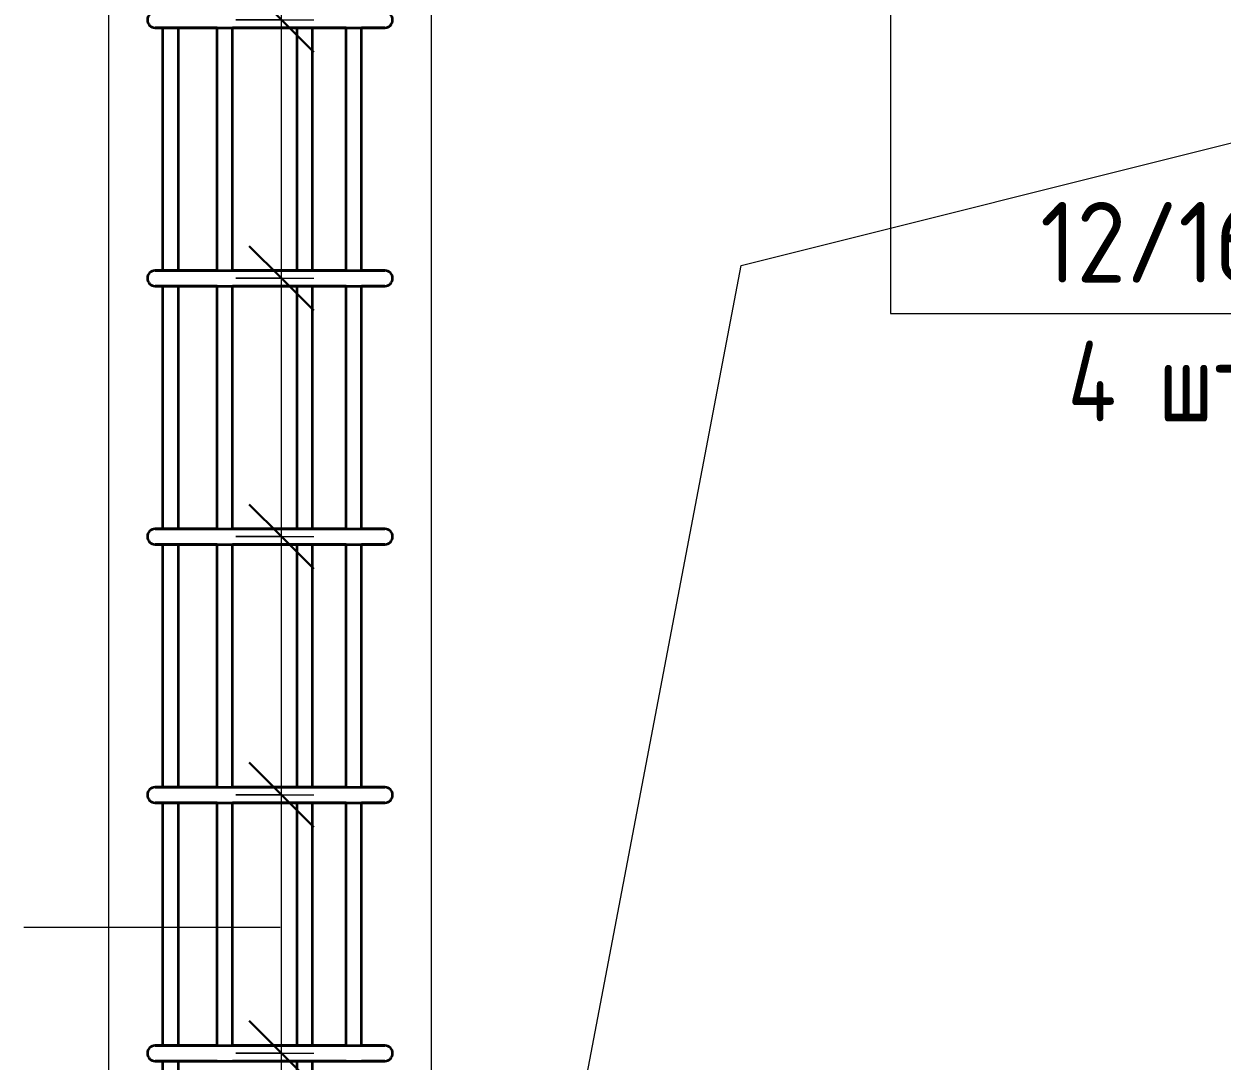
# Model space of a CAD drawing. Header units: millimetres. Extents: x -42469 to 17648, y -5898 to 81170.
# Drawn here: x 11741 to 12669, y 994 to 1797 of the extents above; entities that cross this region are included whole.
import ezdxf

# ---------------------------------------------------------------- set-up
doc = ezdxf.new("R2010")
doc.units = ezdxf.units.MM
for name, color, linetype, lineweight in [('AA_Dim', 7, 'Continuous', 9), ('AA_Dim-25', 7, 'Continuous', 9), ('AA_Vinoska', 7, 'Continuous', 9), ('AF_Okno', 7, 'Continuous', 18), ('AF_Stena_Опалубка', 253, 'Continuous', 18), ('KR_Armatura_Tonkie', 7, 'Continuous', 20)]:
    doc.layers.add(name, color=color, linetype=linetype, lineweight=lineweight)
doc.styles.add('ISOCPEUR_10', font='isocpeur.ttf', dxfattribs={"width": 0.9, "height": 62.5})
doc.styles.add('ISOCPEUR_11', font='isocpeur.ttf', dxfattribs={"width": 0.8, "height": 62.5})
doc.dimstyles.new('00_Точн_3_знака__прозр__3', dxfattribs={"dimscale": 304.8, "dimtxt": 62.248823, "dimasz": 0.139436, "dimexe": 0.123031, "dimexo": 0.082021, "dimgap": 0.008202, "dimtad": 1, "dimdec": 3, "dimrnd": 0.001, "dimdsep": 46, "dimtxsty": 'ISOCPEUR_10', "dimblk1": 'OBLIQUE', "dimblk2": 'OBLIQUE', "dimsah": 1, "dimcen": 0.09, "dimdle": 0.123031, "dimazin": 0, "dimtfac": 1, "dimtdec": 4, "dimtix": 1, "dimtmove": 1, "dimatfit": 3, "dimfxl": 1, "dimtvp": 1, "dimtolj": 1, "dimtzin": 0, "dimlwd": 18, "dimlwe": 18, "dimarcsym": 2})
doc.dimstyles.new('10_Раскладка_арматуры_с_засечками', dxfattribs={"dimscale": 304.8, "dimtxt": 0.18, "dimasz": 0.164042, "dimexe": 0.082021, "dimexo": 0, "dimgap": 0, "dimtad": 1, "dimdec": 3, "dimrnd": 0.001, "dimdsep": 46, "dimtxsty": 'ISOCPEUR_11', "dimblk1": 'OBLIQUE', "dimblk2": 'OBLIQUE', "dimsah": 1, "dimcen": 0.09, "dimdle": 0.082021, "dimazin": 0, "dimtfac": 1, "dimtdec": 4, "dimtix": 1, "dimtmove": 0, "dimatfit": 3, "dimfxl": 1, "dimtvp": 1, "dimtolj": 1, "dimtzin": 0, "dimlwd": 18, "dimlwe": 18, "dimarcsym": 2})

# ---------------------------------------------------------------- blocks, each defined once
blk = doc.blocks.new('231_Отверстие прямоугольное в стене _Окно_Стена_ - Отверстие прямоугольное с обрамлением-4131200-Схема обрамления отверстия в стене 1200х1500')
at = {"layer": 'AF_Okno', "lineweight": 9}
for p, q in [((77539.956293, 1610), (78499.956293, 1850)), ((77299.956293, 350), (77539.956293, 1610))]:
    blk.add_line(p, q, dxfattribs=at)
blk = doc.blocks.new('231_Отверстие прямоугольное в стене _Окно_Стена_ - Отверстие прямоугольное с обрамлением-V38-Схема обрамления отверстия в стене 1200х1500')
at = {"layer": 'AF_Okno', "lineweight": 9}
for p, q in [((77539.956293, 1610), (78499.956293, 1850)), ((77299.956293, 350), (77539.956293, 1610))]:
    blk.add_line(p, q, dxfattribs=at)
blk = doc.blocks.new('DIMBLOCK129-Схема обрамления отверстия в стене 1200х1500')
at = {"layer": 'AA_Dim-25', "lineweight": 30}
for p, q in [((11632.08, 1900), (11610.83, 1921.25)), ((11632.08, 1900), (11653.33, 1878.75)), ((11632.08, 1850), (11610.83, 1871.25)), ((11632.08, 1850), (11653.33, 1828.75))]:
    blk.add_line(p, q, dxfattribs=at)
at = {"layer": 'AA_Dim-25', "lineweight": 18}
for p, q in [((11811.38, 1900), (11594.58, 1900)), ((11632.08, 1812.5), (11632.08, 1900)), ((11632.08, 1900), (11811.38, 1900)), ((11632.08, 1861.91), (11632.08, 1875)), ((11632.08, 1757.9), (11632.08, 1861.91)), ((12031.38, 1850), (11594.58, 1850)), ((11632.08, 1850), (12031.38, 1850))]:
    blk.add_line(p, q, dxfattribs=at)
at = {"layer": 'AA_Dim-25', "color": 0, "lineweight": 18, "insert": (11547.93, 1757.9), "char_height": 62.5, "width": 94.8097, "attachment_point": 1, "rotation": 90, "line_spacing_factor": 1.149209, "style": 'ISOCPEUR_10'}
blk.add_mtext('50', dxfattribs=at)
blk = doc.blocks.new('_Oblique')
at = {"color": 0, "linetype": 'ByBlock', "lineweight": -2}
blk.add_line((-0.5, -0.5), (0.5, 0.5), dxfattribs=at)
blk = doc.blocks.new('DIMBLOCK151-Схема обрамления отверстия в стене 1200х1500')
at = {"layer": 'AA_Dim-25', "lineweight": 30}
for p, q in [((11940.22, 1000), (11915.22, 1025)), ((11940.22, 1000), (11965.22, 975)), ((11940.22, 800), (11915.22, 825)), ((11940.22, 800), (11965.22, 775))]:
    blk.add_line(p, q, dxfattribs=at)
at = {"layer": 'AA_Dim-25', "lineweight": 18}
for p, q in [((11904.86, 1000), (11965.22, 1000)), ((11940.22, 1000), (11904.86, 1000)), ((11940.22, 800), (11940.22, 1000)), ((11904.86, 800), (11965.22, 800)), ((11940.22, 800), (11904.86, 800))]:
    blk.add_line(p, q, dxfattribs=at)
blk = doc.blocks.new('DIMBLOCK152-Схема обрамления отверстия в стене 1200х1500')
at = {"layer": 'AA_Dim-25', "lineweight": 30}
for p, q in [((11940.22, 1200), (11915.22, 1225)), ((11940.22, 1200), (11965.22, 1175)), ((11940.22, 1000), (11915.22, 1025)), ((11940.22, 1000), (11965.22, 975))]:
    blk.add_line(p, q, dxfattribs=at)
at = {"layer": 'AA_Dim-25', "lineweight": 18}
for p, q in [((11904.86, 1200), (11965.22, 1200)), ((11940.22, 1200), (11904.86, 1200)), ((11940.22, 1000), (11940.22, 1200)), ((11904.86, 1000), (11965.22, 1000)), ((11940.22, 1000), (11904.86, 1000))]:
    blk.add_line(p, q, dxfattribs=at)
blk = doc.blocks.new('DIMBLOCK153-Схема обрамления отверстия в стене 1200х1500')
at = {"layer": 'AA_Dim-25', "lineweight": 30}
for p, q in [((11940.22, 1400), (11915.22, 1425)), ((11940.22, 1400), (11965.22, 1375)), ((11940.22, 1200), (11915.22, 1225)), ((11940.22, 1200), (11965.22, 1175))]:
    blk.add_line(p, q, dxfattribs=at)
at = {"layer": 'AA_Dim-25', "lineweight": 18}
for p, q in [((11904.86, 1400), (11965.22, 1400)), ((11940.22, 1400), (11904.86, 1400)), ((11940.22, 1200), (11940.22, 1400)), ((11904.86, 1200), (11965.22, 1200)), ((11940.22, 1200), (11904.86, 1200))]:
    blk.add_line(p, q, dxfattribs=at)
blk = doc.blocks.new('DIMBLOCK154-Схема обрамления отверстия в стене 1200х1500')
at = {"layer": 'AA_Dim-25', "lineweight": 30}
for p, q in [((11940.22, 1600), (11915.22, 1625)), ((11940.22, 1600), (11965.22, 1575)), ((11940.22, 1400), (11915.22, 1425)), ((11940.22, 1400), (11965.22, 1375))]:
    blk.add_line(p, q, dxfattribs=at)
at = {"layer": 'AA_Dim-25', "lineweight": 18}
for p, q in [((11904.86, 1600), (11965.22, 1600)), ((11940.22, 1600), (11904.86, 1600)), ((11940.22, 1400), (11940.22, 1600)), ((11904.86, 1400), (11965.22, 1400)), ((11940.22, 1400), (11904.86, 1400))]:
    blk.add_line(p, q, dxfattribs=at)
blk = doc.blocks.new('DIMBLOCK155-Схема обрамления отверстия в стене 1200х1500')
at = {"layer": 'AA_Dim-25', "lineweight": 30}
for p, q in [((11940.22, 1800), (11915.22, 1825)), ((11940.22, 1800), (11965.22, 1775)), ((11940.22, 1600), (11915.22, 1625)), ((11940.22, 1600), (11965.22, 1575))]:
    blk.add_line(p, q, dxfattribs=at)
at = {"layer": 'AA_Dim-25', "lineweight": 18}
for p, q in [((11940.22, 1600), (11940.22, 1825)), ((11904.86, 1800), (11965.22, 1800)), ((11940.22, 1800), (11904.86, 1800)), ((11904.86, 1600), (11965.22, 1600)), ((11940.22, 1600), (11904.86, 1600))]:
    blk.add_line(p, q, dxfattribs=at)
blk = doc.blocks.new('042_М_Арматуры - Диам длина поз _ Комментарий-3662934-Схема обрамления отверстия в стене 1200х1500')
at = {"layer": 'AA_Vinoska'}
blk.add_line((78958.85, -255.05), (79308.85, -255.05), dxfattribs=at)

msp = doc.modelspace()

# ---------------------------------------------------------------- linework, layer by layer
at = {"layer": 'AA_Vinoska'}
for p, q in [((12411.9697, 1898.2944), (12411.9697, 1572.7807)), ((12411.9697, 1572.7807), (12457.5669, 1572.7807)), ((11939.1626, 1097.2553), (11740.7891, 1097.2553))]:
    msp.add_line(p, q, dxfattribs=at)
at = {"layer": 'AF_Stena_Опалубка', "lineweight": 20}
for p, q in [((11806.3807, 2640.3746), (11806.3807, -489.3215)), ((12056.3807, 350), (12056.3807, 1850))]:
    msp.add_line(p, q, dxfattribs=at)
at = {"layer": 'KR_Armatura_Tonkie', "lineweight": 35}
for p, q in [((11878.3807, 1794), (11842.3807, 1794)), ((11842.3807, 1794), (11878.3807, 1794)), ((11848.3807, 1606), (11848.3807, 1794)), ((11860.3807, 1606), (11860.3807, 1794)), ((11890.3807, 1794), (11878.3807, 1794)), ((11878.3807, 1794), (11984.3807, 1794)), ((11890.3807, 1606), (11890.3807, 1794)), ((11890.3807, 1606), (11890.3807, 1794)), ((11984.3807, 1794), (11902.3807, 1794)), ((11902.3807, 1606), (11902.3807, 1794)), ((11902.3807, 1606), (11902.3807, 1794)), ((11921.7593, 1794), (11958.9249, 1794)), ((11952.3807, 1606), (11952.3807, 1794)), ((11958.9249, 1794), (12020.3807, 1794)), ((11964.3807, 1606), (11964.3807, 1794)), ((11990.3807, 1794), (11972.671, 1794)), ((11990.4211, 1794), (11984.3807, 1794)), ((11984.3807, 1794), (12009.8366, 1794)), ((11990.3807, 1606), (11990.3807, 1794)), ((11990.3807, 1606), (11990.3807, 1794)), ((12020.3807, 1794), (12002.3807, 1794)), ((12009.8366, 1794), (12002.3807, 1794)), ((12002.3807, 1606), (12002.3807, 1794)), ((12002.3807, 1606), (12002.3807, 1794)), ((12009.8366, 1794), (12009.8366, 1794)), ((11878.3807, 1606), (11842.3807, 1606)), ((11842.3807, 1606), (11878.3807, 1606)), ((11890.3807, 1606), (11878.3807, 1606)), ((11878.3807, 1606), (11984.3807, 1606)), ((11984.3807, 1606), (11902.3807, 1606)), ((11921.7593, 1606), (11958.9249, 1606)), ((11958.9249, 1606), (12020.3807, 1606)), ((11990.3807, 1606), (11972.671, 1606)), ((11990.4211, 1606), (11984.3807, 1606)), ((11984.3807, 1606), (12020.3807, 1606)), ((12020.3807, 1606), (12002.3807, 1606)), ((12009.8366, 1606), (12002.3807, 1606)), ((12020.3807, 1606), (12009.8366, 1606)), ((11878.3807, 1594), (11842.3807, 1594)), ((11842.3807, 1594), (11878.3807, 1594)), ((11848.3807, 1406), (11848.3807, 1594)), ((11860.3807, 1406), (11860.3807, 1594)), ((11890.3807, 1594), (11878.3807, 1594)), ((11878.3807, 1594), (11984.3807, 1594)), ((11890.3807, 1406), (11890.3807, 1594)), ((11890.3807, 1406), (11890.3807, 1594)), ((11984.3807, 1594), (11902.3807, 1594)), ((11902.3807, 1406), (11902.3807, 1594)), ((11902.3807, 1406), (11902.3807, 1594)), ((11921.7593, 1594), (11958.9249, 1594)), ((11952.3807, 1406), (11952.3807, 1594)), ((11958.9249, 1594), (12020.3807, 1594)), ((11964.3807, 1406), (11964.3807, 1594)), ((11990.3807, 1594), (11972.671, 1594)), ((11990.4211, 1594), (11984.3807, 1594)), ((11984.3807, 1594), (12009.8366, 1594)), ((11990.3807, 1406), (11990.3807, 1594)), ((11990.3807, 1406), (11990.3807, 1594)), ((12020.3807, 1594), (12002.3807, 1594)), ((12009.8366, 1594), (12002.3807, 1594)), ((12002.3807, 1406), (12002.3807, 1594)), ((12002.3807, 1406), (12002.3807, 1594)), ((12009.8366, 1594), (12009.8366, 1594)), ((11878.3807, 1406), (11842.3807, 1406)), ((11842.3807, 1406), (11878.3807, 1406)), ((11890.3807, 1406), (11878.3807, 1406)), ((11878.3807, 1406), (11984.3807, 1406)), ((11984.3807, 1406), (11902.3807, 1406)), ((11921.7593, 1406), (11958.9249, 1406)), ((11958.9249, 1406), (12020.3807, 1406)), ((11990.3807, 1406), (11972.671, 1406)), ((11990.4211, 1406), (11984.3807, 1406)), ((11984.3807, 1406), (12020.3807, 1406)), ((12020.3807, 1406), (12002.3807, 1406)), ((12009.8366, 1406), (12002.3807, 1406)), ((12020.3807, 1406), (12009.8366, 1406)), ((11878.3807, 1394), (11842.3807, 1394)), ((11842.3807, 1394), (11878.3807, 1394)), ((11848.3807, 1206), (11848.3807, 1394)), ((11860.3807, 1206), (11860.3807, 1394)), ((11890.3807, 1394), (11878.3807, 1394)), ((11878.3807, 1394), (11984.3807, 1394)), ((11890.3807, 1206), (11890.3807, 1394)), ((11890.3807, 1206), (11890.3807, 1394)), ((11984.3807, 1394), (11902.3807, 1394)), ((11902.3807, 1206), (11902.3807, 1394)), ((11902.3807, 1206), (11902.3807, 1394)), ((11921.7593, 1394), (11958.9249, 1394)), ((11952.3807, 1206), (11952.3807, 1394)), ((11958.9249, 1394), (12020.3807, 1394)), ((11964.3807, 1206), (11964.3807, 1394)), ((11990.3807, 1394), (11972.671, 1394)), ((11990.4211, 1394), (11984.3807, 1394)), ((11984.3807, 1394), (12009.8366, 1394)), ((11990.3807, 1206), (11990.3807, 1394)), ((11990.3807, 1206), (11990.3807, 1394)), ((12020.3807, 1394), (12002.3807, 1394)), ((12009.8366, 1394), (12002.3807, 1394)), ((12002.3807, 1206), (12002.3807, 1394)), ((12002.3807, 1206), (12002.3807, 1394)), ((12009.8366, 1394), (12009.8366, 1394)), ((11878.3807, 1206), (11842.3807, 1206)), ((11842.3807, 1206), (11878.3807, 1206)), ((11890.3807, 1206), (11878.3807, 1206)), ((11878.3807, 1206), (11984.3807, 1206)), ((11984.3807, 1206), (11902.3807, 1206)), ((11921.7593, 1206), (11958.9249, 1206)), ((11958.9249, 1206), (12020.3807, 1206)), ((11990.3807, 1206), (11972.671, 1206)), ((11990.4211, 1206), (11984.3807, 1206)), ((11984.3807, 1206), (12020.3807, 1206)), ((12020.3807, 1206), (12002.3807, 1206)), ((12009.8366, 1206), (12002.3807, 1206)), ((12020.3807, 1206), (12009.8366, 1206)), ((11878.3807, 1194), (11842.3807, 1194)), ((11842.3807, 1194), (11878.3807, 1194)), ((11848.3807, 1006), (11848.3807, 1194)), ((11860.3807, 1006), (11860.3807, 1194)), ((11890.3807, 1194), (11878.3807, 1194)), ((11878.3807, 1194), (11984.3807, 1194)), ((11890.3807, 1006), (11890.3807, 1194)), ((11890.3807, 1006), (11890.3807, 1194)), ((11984.3807, 1194), (11902.3807, 1194)), ((11902.3807, 1006), (11902.3807, 1194)), ((11902.3807, 1006), (11902.3807, 1194)), ((11921.7593, 1194), (11958.9249, 1194)), ((11952.3807, 1006), (11952.3807, 1194)), ((11958.9249, 1194), (12020.3807, 1194)), ((11964.3807, 1006), (11964.3807, 1194)), ((11990.3807, 1194), (11972.671, 1194)), ((11990.4211, 1194), (11984.3807, 1194)), ((11984.3807, 1194), (12009.8366, 1194)), ((11990.3807, 1006), (11990.3807, 1194)), ((11990.3807, 1006), (11990.3807, 1194)), ((12020.3807, 1194), (12002.3807, 1194)), ((12009.8366, 1194), (12002.3807, 1194)), ((12002.3807, 1006), (12002.3807, 1194)), ((12002.3807, 1006), (12002.3807, 1194)), ((12009.8366, 1194), (12009.8366, 1194)), ((11878.3807, 1006), (11842.3807, 1006)), ((11842.3807, 1006), (11878.3807, 1006)), ((11890.3807, 1006), (11878.3807, 1006)), ((11878.3807, 1006), (11984.3807, 1006)), ((11984.3807, 1006), (11902.3807, 1006)), ((11921.7593, 1006), (11958.9249, 1006)), ((11958.9249, 1006), (12020.3807, 1006)), ((11990.3807, 1006), (11972.671, 1006)), ((11990.4211, 1006), (11984.3807, 1006)), ((11984.3807, 1006), (12020.3807, 1006)), ((12020.3807, 1006), (12002.3807, 1006)), ((12009.8366, 1006), (12002.3807, 1006)), ((12020.3807, 1006), (12009.8366, 1006)), ((11878.3807, 994), (11842.3807, 994)), ((11842.3807, 994), (11878.3807, 994)), ((11848.3807, 806), (11848.3807, 994)), ((11860.3807, 806), (11860.3807, 994)), ((11890.3807, 994), (11878.3807, 994)), ((11878.3807, 994), (11984.3807, 994)), ((11984.3807, 994), (11902.3807, 994)), ((11921.7593, 994), (11958.9249, 994)), ((11952.3807, 806), (11952.3807, 994)), ((11958.9249, 994), (12020.3807, 994)), ((11964.3807, 806), (11964.3807, 994)), ((11990.3807, 994), (11972.671, 994)), ((11990.4211, 994), (11984.3807, 994)), ((11984.3807, 994), (12009.8366, 994)), ((12020.3807, 994), (12002.3807, 994)), ((12009.8366, 994), (12002.3807, 994)), ((12009.8366, 994), (12009.8366, 994))]:
    msp.add_line(p, q, dxfattribs=at)
for centre, start, end in [((11842.3807, 1800), 90, 270), ((11842.3807, 1800), 90, 270), ((12020.3807, 1800), 270, 90), ((12020.3807, 1800), 270, 90), ((12020.3807, 1800), 270, 327.8719285), ((11842.3807, 1600), 90, 270), ((11842.3807, 1600), 90, 270), ((12020.3807, 1600), 270, 90), ((12020.3807, 1600), 270, 90), ((12020.3807, 1600), 270, 90), ((11842.3807, 1400), 90, 270), ((11842.3807, 1400), 90, 270), ((12020.3807, 1400), 270, 90), ((12020.3807, 1400), 270, 90), ((12020.3807, 1400), 270, 90), ((11842.3807, 1200), 90, 270), ((11842.3807, 1200), 90, 270), ((12020.3807, 1200), 270, 90), ((12020.3807, 1200), 270, 90), ((12020.3807, 1200), 270, 90), ((11842.3807, 1000), 90, 270), ((11842.3807, 1000), 90, 270), ((12020.3807, 1000), 270, 90), ((12020.3807, 1000), 270, 90), ((12020.3807, 1000), 270, 90)]:
    msp.add_arc(centre, 6, start, end, dxfattribs=at)

# ---------------------------------------------------------------- block references
at = {"layer": 'AA_Vinoska'}
msp.add_blockref('042_М_Арматуры - Диам длина поз _ Комментарий-3662934-Схема обрамления отверстия в стене 1200х1500', (-66501.2845, 1827.8293), dxfattribs=at)
at = {"layer": 'AF_Okno', "lineweight": 20}
for name in ['231_Отверстие прямоугольное в стене _Окно_Стена_ - Отверстие прямоугольное с обрамлением-4131200-Схема обрамления отверстия в стене 1200х1500', '231_Отверстие прямоугольное в стене _Окно_Стена_ - Отверстие прямоугольное с обрамлением-V38-Схема обрамления отверстия в стене 1200х1500']:
    msp.add_blockref(name, (-65243.5756, 0), dxfattribs=at)

# ---------------------------------------------------------------- texts
at = {"layer": 'AA_Vinoska', "char_height": 62.5, "attachment_point": 1}
for s, insert, width, style in [('12/167', (12527.9579, 1659.1333), 263.354344, 'ISOCPEUR_10'), ('4 ', (12549.3079, 1551.657), 84.978875, 'ISOCPEUR_11'), ('шт', (12619.4225, 1551.657), 109.0295, 'ISOCPEUR_11')]:
    msp.add_mtext(s, dxfattribs=dict(at, insert=insert, width=width, style=style))

# ---------------------------------------------------------------- dimensions: what is measured, and where the dimension line sits
at = {"layer": 'AA_Dim', "lineweight": 18}
dim = msp.add_linear_dim(base=(11632.0818, 1900), p1=(12056.3807, 1850), p2=(11836.3807, 1900), angle=90, dimstyle='00_Точн_3_знака__прозр__3', override={"dimpost": '<>', "dimfxl": 225.610283}, dxfattribs=at)
dim.commit()
dim.dimension.update_dxf_attribs({"geometry": 'DIMBLOCK129-Схема обрамления отверстия в стене 1200х1500', "text_midpoint": (11589.5949, 1805.3071), "dimtype": 160, "text_rotation": 90})
for base, p1, p2, picture, middle in [((11940.2188, 1800), (11904.8635, 1600), (11904.8635, 1800), 'DIMBLOCK155-Схема обрамления отверстия в стене 1200х1500', (11908.9688, 1700)), ((11940.2188, 1600), (11904.8635, 1400), (11904.8635, 1600), 'DIMBLOCK154-Схема обрамления отверстия в стене 1200х1500', (11908.9688, 1500)), ((11940.2188, 1400), (11904.8635, 1200), (11904.8635, 1400), 'DIMBLOCK153-Схема обрамления отверстия в стене 1200х1500', (11908.9688, 1300)), ((11940.2188, 1200), (11904.8635, 1000), (11904.8635, 1200), 'DIMBLOCK152-Схема обрамления отверстия в стене 1200х1500', (11908.9688, 1100)), ((11940.2188, 1000), (11904.8635, 800), (11904.8635, 1000), 'DIMBLOCK151-Схема обрамления отверстия в стене 1200х1500', (11908.9688, 900))]:
    dim = msp.add_linear_dim(base=base, p1=p1, p2=p2, angle=90, dimstyle='10_Раскладка_арматуры_с_засечками', override={"dimpost": '<>', "dimfxl": 200}, dxfattribs=at)
    dim.commit()
    dim.dimension.update_dxf_attribs({"geometry": picture, "text_midpoint": middle})

doc.saveas('drawing.dxf')
